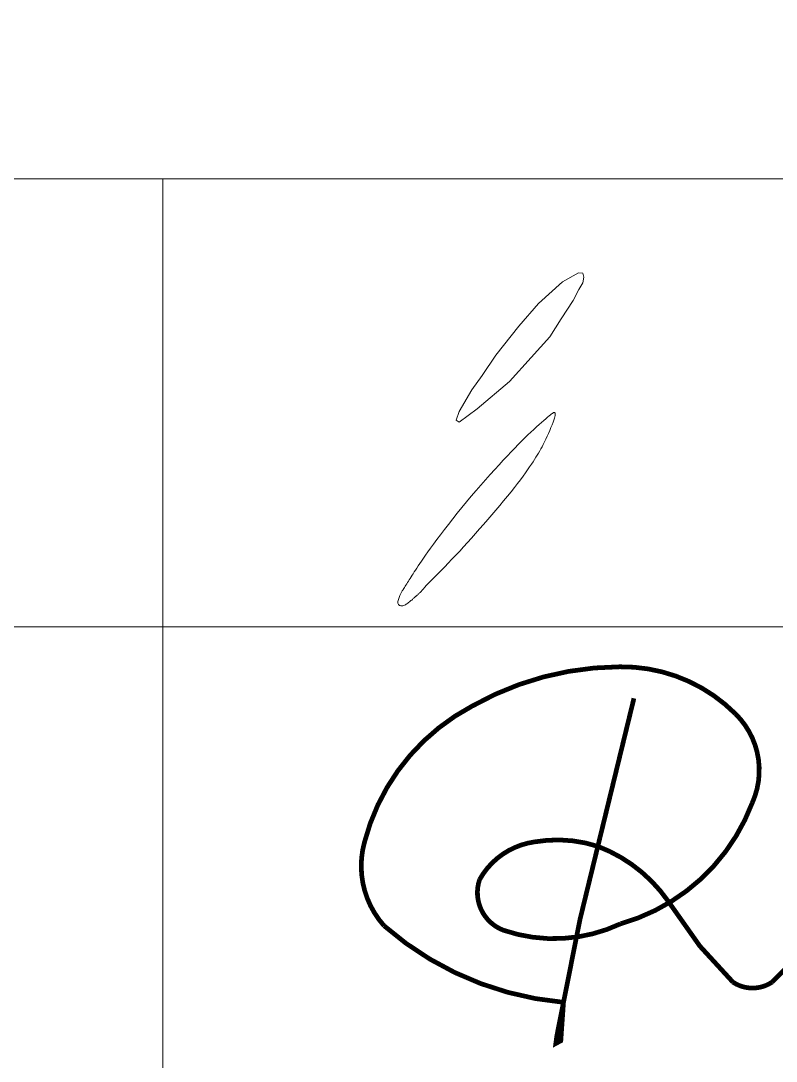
# Model space of a CAD drawing. Header units: millimetres. Extents: x 0 to 571985, y 0 to 2066666.
# Drawn here: x 569346.5 to 569388.1, y 2066126.5 to 2066183.9 of the extents above; entities that cross this region are included whole.
import ezdxf

# ---------------------------------------------------------------- set-up
doc = ezdxf.new("R2010")
doc.units = ezdxf.units.MM
doc.linetypes.add('CENTER', pattern=[3, 1.5, -0.5, 0.5, -0.5])
for name, color, linetype, lineweight in [('A-KY HIEU', 34, 'Continuous', 20), ('A-TEXT', 7, 'Continuous', 18), ('E- RANH GIOI', 1, 'CENTER', 13)]:
    doc.layers.add(name, color=color, linetype=linetype, lineweight=lineweight)

# ---------------------------------------------------------------- blocks, each defined once
blk = doc.blocks.new('dangquang')
for points in [[(-6.788, 4.97), (-7.202, 4.355), (-7.577, 3.746), (-8.209, 3.046), (-8.941, 2.234), (-10.04, 1.307), (-10.642, 0.855), (-10.744, 0.925), (-10.639, 1.218), (-10.215, 1.948), (-9.865, 2.432), (-9.403, 3.12), (-8.623, 4.107), (-7.963, 4.868), (-7.151, 5.597), (-6.616, 5.906), (-6.47, 5.897), (-6.428, 5.763), (-6.47, 5.566), (-6.603, 5.339)], [(-8.209, 3.046), (-8.941, 2.234), (-10.04, 1.307), (-10.642, 0.855), (-10.744, 0.925), (-10.639, 1.218), (-10.215, 1.948), (-9.865, 2.432), (-9.403, 3.12), (-8.623, 4.107), (-7.963, 4.868), (-7.151, 5.597), (-6.616, 5.906), (-6.47, 5.897), (-6.428, 5.763), (-6.47, 5.566), (-6.603, 5.339), (-6.788, 4.97), (-7.202, 4.355), (-7.577, 3.746)], [(-6.616, 5.906), (-6.47, 5.897), (-6.428, 5.763), (-6.47, 5.566), (-6.603, 5.339), (-6.788, 4.97), (-7.202, 4.355), (-7.577, 3.746), (-8.209, 3.046), (-8.941, 2.234), (-10.04, 1.307), (-10.642, 0.855), (-10.744, 0.925), (-10.639, 1.218), (-10.215, 1.948), (-9.865, 2.432), (-9.403, 3.12), (-8.623, 4.107), (-7.963, 4.868), (-7.151, 5.597)], [(-7.446, 0.928), (-7.472, 0.853), (-7.505, 0.768), (-7.542, 0.676), (-7.583, 0.578), (-7.626, 0.478), (-7.671, 0.379), (-7.715, 0.282), (-7.759, 0.191), (-7.801, 0.106), (-7.842, 0.028), (-7.881, -0.045), (-7.921, -0.116), (-7.962, -0.185), (-8.004, -0.254), (-8.049, -0.325), (-8.097, -0.399), (-8.148, -0.479), (-8.204, -0.564), (-8.265, -0.654), (-8.332, -0.752), (-8.406, -0.856), (-8.486, -0.967), (-8.575, -1.087), (-8.672, -1.214), (-8.778, -1.35), (-8.892, -1.494), (-9.013, -1.643), (-9.14, -1.797), (-9.271, -1.955), (-9.406, -2.115), (-9.542, -2.275), (-9.68, -2.436), (-9.817, -2.595), (-9.954, -2.751), (-10.09, -2.906), (-10.225, -3.058), (-10.36, -3.208), (-10.493, -3.355), (-10.625, -3.498), (-10.756, -3.638), (-10.885, -3.774), (-11.01, -3.906), (-11.131, -4.03), (-11.245, -4.147), (-11.35, -4.254), (-11.445, -4.35), (-11.529, -4.433), (-11.598, -4.502), (-11.653, -4.557), (-11.694, -4.598), (-11.725, -4.629), (-11.746, -4.65), (-11.76, -4.665), (-11.77, -4.675), (-11.777, -4.684), (-11.784, -4.692), (-11.792, -4.703), (-11.802, -4.715), (-11.813, -4.729), (-11.826, -4.744), (-11.839, -4.76), (-11.853, -4.778), (-11.868, -4.795), (-11.884, -4.813), (-11.899, -4.831), (-11.915, -4.848), (-11.931, -4.865), (-11.948, -4.882), (-11.964, -4.898), (-11.98, -4.914), (-11.997, -4.93), (-12.013, -4.944), (-12.028, -4.959), (-12.044, -4.972), (-12.059, -4.985), (-12.073, -4.997), (-12.085, -5.007), (-12.097, -5.017), (-12.107, -5.025), (-12.115, -5.033), (-12.122, -5.038), (-12.127, -5.043), (-12.132, -5.048), (-12.136, -5.052), (-12.142, -5.058), (-12.149, -5.065), (-12.158, -5.073), (-12.17, -5.084), (-12.185, -5.098), (-12.203, -5.114), (-12.224, -5.133), (-12.247, -5.153), (-12.272, -5.174), (-12.298, -5.195), (-12.325, -5.217), (-12.352, -5.239), (-12.379, -5.259), (-12.407, -5.279), (-12.434, -5.297), (-12.461, -5.313), (-12.488, -5.326), (-12.515, -5.338), (-12.541, -5.346), (-12.567, -5.351), (-12.592, -5.352), (-12.617, -5.349), (-12.639, -5.343), (-12.66, -5.333), (-12.678, -5.319), (-12.693, -5.302), (-12.704, -5.281), (-12.711, -5.256), (-12.713, -5.228), (-12.71, -5.197), (-12.705, -5.164), (-12.696, -5.13), (-12.686, -5.096), (-12.674, -5.063), (-12.662, -5.031), (-12.65, -5.002), (-12.638, -4.977), (-12.627, -4.953), (-12.616, -4.932), (-12.605, -4.911), (-12.593, -4.891), (-12.58, -4.869), (-12.566, -4.846), (-12.55, -4.821), (-12.532, -4.792), (-12.511, -4.76), (-12.489, -4.725), (-12.465, -4.688), (-12.44, -4.648), (-12.414, -4.606), (-12.386, -4.562), (-12.358, -4.517), (-12.328, -4.47), (-12.298, -4.422), (-12.267, -4.372), (-12.233, -4.318), (-12.198, -4.262), (-12.159, -4.203), (-12.118, -4.139), (-12.074, -4.071), (-12.026, -3.998), (-11.973, -3.92), (-11.914, -3.834), (-11.85, -3.74), (-11.777, -3.637), (-11.696, -3.523), (-11.606, -3.398), (-11.505, -3.26), (-11.394, -3.11), (-11.272, -2.947), (-11.141, -2.775), (-11.003, -2.595), (-10.858, -2.409), (-10.707, -2.218), (-10.552, -2.026), (-10.394, -1.833), (-10.234, -1.642), (-10.073, -1.453), (-9.913, -1.268), (-9.753, -1.087), (-9.597, -0.912), (-9.443, -0.743), (-9.295, -0.581), (-9.152, -0.427), (-9.016, -0.282), (-8.887, -0.146), (-8.764, -0.017), (-8.646, 0.103), (-8.533, 0.217), (-8.425, 0.324), (-8.321, 0.426), (-8.221, 0.521), (-8.125, 0.612), (-8.032, 0.697), (-7.944, 0.776), (-7.862, 0.849), (-7.786, 0.915), (-7.717, 0.974), (-7.655, 1.026), (-7.602, 1.07), (-7.558, 1.106), (-7.522, 1.135), (-7.493, 1.156), (-7.47, 1.171), (-7.452, 1.18), (-7.439, 1.185), (-7.428, 1.184), (-7.419, 1.18), (-7.411, 1.172), (-7.405, 1.16), (-7.401, 1.142), (-7.401, 1.118), (-7.404, 1.085), (-7.412, 1.043), (-7.426, 0.992)]]:
    blk.add_lwpolyline(points, close=True)
blk = doc.blocks.new('cky a khanh')
at = {"const_width": 12}
blk.add_lwpolyline([(0, 0), (-111.5, -457.3), (-137.5, -564), (-196.7, -861.6), (-199.2, -880.6), (-186.5, -873.7), (-179.6, -775.6, -0.159444), (-637, -580.5, -0.254994), (-687.2, -367.2, -0.211053), (-412.8, -19.9, -0.128827), (-35.8, 80.5, -0.202824), (258.9, -39.6, -0.314739), (301.7, -266.7, -0.238263), (-34.1, -575.3, -0.194715), (-332.2, -591.9, -0.407273), (-393.5, -462.3, -0.23522), (-253.6, -366.3, -0.122237), (-92.1, -377.6, -0.150645), (86.5, -516.5), (168, -632), (252.6, -724.3, 0.300479), (352.1, -724.3, 0.146899), (479.6, -514.2), (637.4, 59.4, 0.145963), (634.4, 89.4, 0.443861), (619.8, 87.9), (508, -425.5), (455, -714.1, -0.604131), (440, -703.9), (514.8, -486.8, -0.694987), (529.4, -491.1, 0.116033), (507, -547.7, 0.11841), (496.8, -690.9, 0.126138), (567.9, -593.2, 0.014971), (610.8, -497.8, 0.758818), (593.4, -488.9, 0.081744), (567.9, -593.2, 0.043618), (568.9, -666.2, 0.560191), (590, -666.2, 0.092156), (669.5, -502.3), (728.3, -316.1), (806.4, -68.2, 0.145214), (816.9, 46.7, 0.68409), (807.9, 49.1, 0.11679), (767.4, -0.7, 0.013375), (722.8, -196.1), (686.9, -447.4), (682.4, -629.3, 0.199207), (690.7, -663.4, 0.103104), (710.3, -682.5, 0.219077), (740.3, -649.9), (774.9, -580.3, 0.581339), (766.2, -565.8, 0.380063), (758.3, -570.2), (764.7, -691, 0.132908), (802.8, -736.3, 0.198054), (868.1, -736.3, 0.098218), (953.1, -555), (989, -437.8), (1001.9, -356.5), (1007.6, -315.6), (997, -298.4)], format="xyb", dxfattribs=at)
blk = doc.blocks.new('A$C33BC4D2A')
at = {"layer": 'A-KY HIEU', "color": 0}
for p, q in [((353.662, -181.132), (414.985, -181.132)), ((384.324, -239.535), (384.324, -181.132)), ((353.662, -192.813), (414.985, -192.813))]:
    blk.add_line(p, q, dxfattribs=at)
at = {"layer": 'A-KY HIEU', "color": 0, "const_width": 1.022}
blk.add_lwpolyline([(14.345, -292.097), (14.345, -4.903), (414.985, -4.903), (414.985, -292.097)], close=True, dxfattribs=at)
at = {"layer": 'Defpoints', "color": 125}
blk.add_lwpolyline([(0, -297), (420, -297), (420, 0), (0, 0)], close=True, dxfattribs=at)
at = {"layer": 'A-TEXT'}
for name, p, xscale, yscale, zscale in [('dangquang', (400.264, -188.141), 0.7716810816000003, 0.7716810816000003, 0.7716810816000003), ('cky a khanh', (396.606, -194.681), 0.0102204, 0.0102204, 0.0102204)]:
    blk.add_blockref(name, p, dxfattribs=dict(at, xscale=xscale, yscale=yscale, zscale=zscale))

msp = doc.modelspace()

# ---------------------------------------------------------------- block references
at = {"layer": 'E- RANH GIOI', "extrusion": (-2.4685e-06, 4.62064e-06, 1), "xscale": 2.114336868039268, "yscale": 2.114336868039268, "zscale": 2.114336868039268}
msp.add_blockref('A$C33BC4D2A', (568541.684, 2066558.171, 8.143), dxfattribs=at)

doc.saveas('drawing.dxf')
